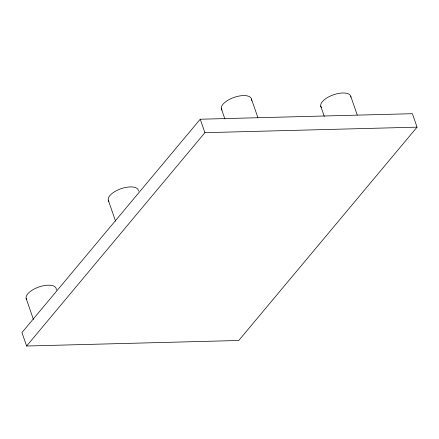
<?xml version="1.0" encoding="UTF-8"?>
<svg xmlns="http://www.w3.org/2000/svg" width="439" height="439" viewBox="0 0 439 439"><rect width="100%" height="100%" fill="white"/><g stroke="black" fill="none" stroke-linecap="round" stroke-linejoin="round"><path stroke-width="0.66" d="M200.239 119.227L21.95 332.564L26.609 346.02L238.761 340.488L417.05 127.151L412.391 113.696L200.239 119.227L204.898 132.677L26.609 346.02M204.898 132.677L417.05 127.151M350.821 96.459L357.258 115.034M320.728 106.161L324.278 116.412M251.459 99.049L257.891 117.625M221.366 108.751L224.916 119.002M108.252 200.091L115.572 221.229M26.126 298.361L33.446 319.499M26.763 299.65A15.826 6.914 -19.1 0 1 39.62 286.744A15.826 6.914 -19.1 0 1 56.225 290.124M108.888 201.375A15.826 6.914 -19.1 0 1 120.994 188.726A15.826 6.914 -19.1 0 1 138.428 191.102M221.997 110.035A15.826 6.914 -19.1 0 1 234.86 97.129A15.826 6.914 -19.1 0 1 251.459 100.509M321.359 107.445A15.826 6.914 -19.1 0 1 333.47 94.797A15.826 6.914 -19.1 0 1 350.898 97.173"/></g></svg>
